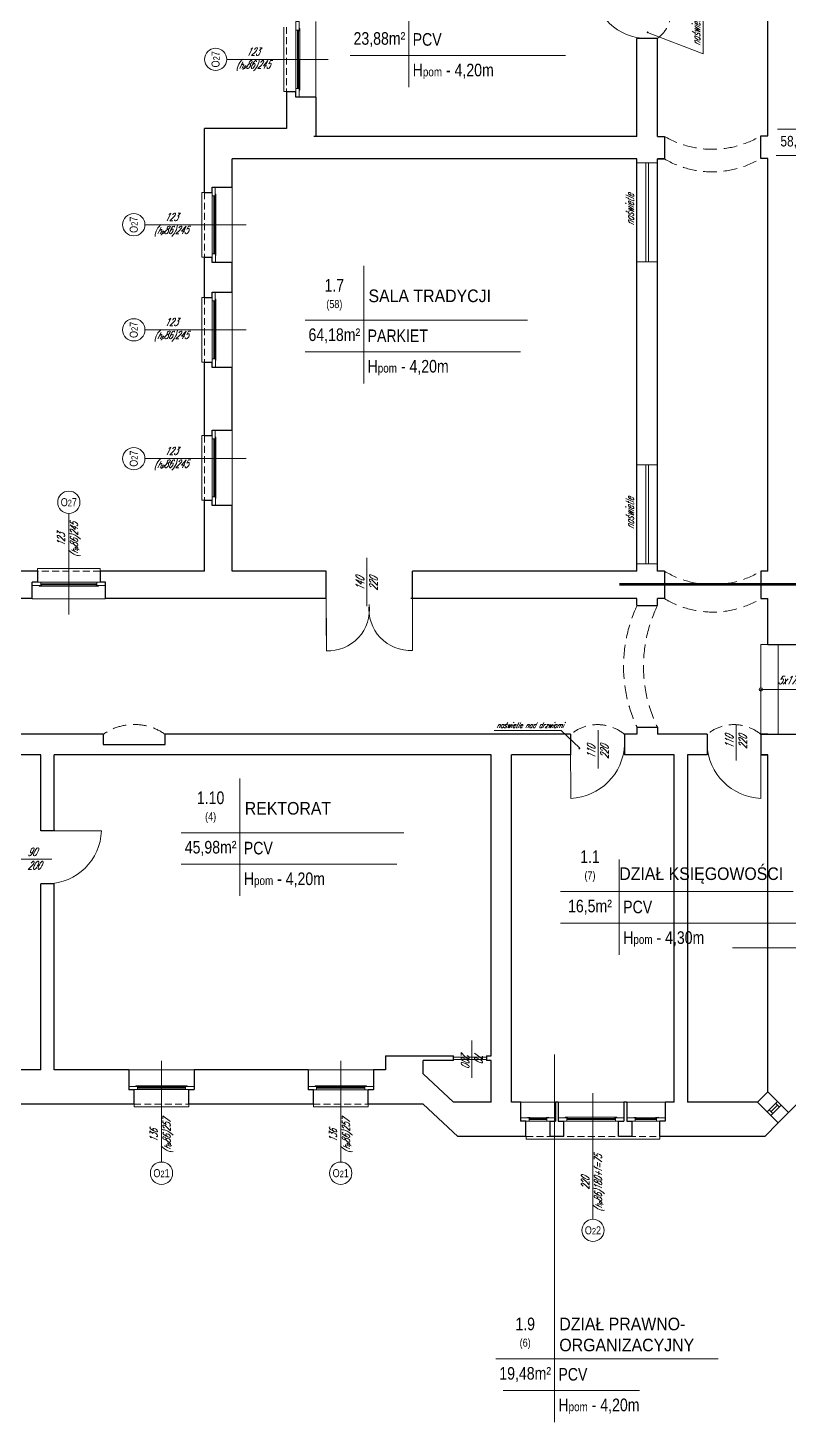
# Model space of a CAD drawing. Header units: millimetres. Extents: x -18485 to 40303, y -22087 to 35064.
# Drawn here: x 6187 to 7601, y 14693 to 17283 of the extents above; entities that cross this region are included whole.
import ezdxf

# ---------------------------------------------------------------- set-up
doc = ezdxf.new("R2010")
doc.units = ezdxf.units.MM
doc.linetypes.add('ACAD_ISO12W100', pattern=[21, 12, -3, 0, -3, 0, -3])
doc.linetypes.add('DASHED', pattern=[19.05, 12.7, -6.35])
for name, color, linetype, lineweight in [('01 parter - ściany', 2, 'Continuous', 25), ('03-01_okna', 5, 'Continuous', 15), ('03_drzwi', 1, 'Continuous', 0), ('04-1_widok', 251, 'Continuous', 5), ('04-2_nad', 251, 'DASHED', 5), ('05-03_opis', 10, 'Continuous', 5), ('inw03-02_schody', 6, 'Continuous', 5)]:
    doc.layers.add(name, color=color, linetype=linetype, lineweight=lineweight)
doc.styles.add('ariel', font='arial.ttf', dxfattribs={"width": 0.8})
doc.styles.add('ariel_wym', font='simplex.shx', dxfattribs={"width": 0.65, "oblique": 25})

msp = doc.modelspace()

# ---------------------------------------------------------------- hatches: boundary and pattern name
at = {"layer": '03_drzwi'}
h = msp.add_hatch(color=256, dxfattribs=at)
edge = h.paths.add_edge_path()
edge.add_arc((7338.1, 17274.3), 1.77, 0, 360)
h = msp.add_hatch(color=256, dxfattribs=at)
edge = h.paths.add_edge_path()
edge.add_arc((7211.3, 15944.1), 1.77, 0, 360)

# ---------------------------------------------------------------- linework, layer by layer
at = {"layer": '01 parter - ściany'}
for p, q in [((7561.3, 17082.1), (7561.3, 18040.1)), ((7318.3, 17081.1), (7318.3, 17263.1)), ((7356.3, 17263.1), (7318.3, 17263.1)), ((7356.3, 17081.1), (7356.3, 17263.1)), ((6667.3, 17164.1), (6667.3, 17095.5)), ((6667.3, 17164.1), (6685, 17164.1)), ((6685, 17154.1), (6685, 17164.1)), ((6722, 17154.1), (6685, 17154.1)), ((6722, 17154.1), (6722, 17081.1)), ((6667.3, 17095.5), (6515.3, 17095.5)), ((6515.3, 16976.9), (6515.3, 17095.5)), ((7318.3, 17081.1), (6718.3, 17081.1)), ((7356.2, 17081.1), (7369.2, 17081.1)), ((7356.2, 17081.1), (7369.2, 17081.1)), ((7369.2, 17081.1), (7369.2, 17039.1)), ((7548.3, 17040.1), (7548.3, 17082.1)), ((7548.3, 17082.1), (7561.3, 17082.1)), ((6566.3, 16986.9), (6566.3, 17039.1)), ((7318.3, 17039.1), (6566.3, 17039.1)), ((7318.3, 16273.5), (7318.3, 17039.1)), ((7369.2, 17039.1), (7356.2, 17039.1)), ((7356.2, 17039.1), (7369.2, 17039.1)), ((7356.3, 16273.5), (7356.3, 17039.1)), ((7561.3, 17040.1), (7548.3, 17040.1)), ((7561.3, 16273.5), (7561.3, 17040.1)), ((6529.3, 16986.9), (6566.3, 16986.9)), ((6529.3, 16976.9), (6529.3, 16986.9)), ((6515.3, 16976.9), (6529.3, 16976.9)), ((6515.3, 16781.7), (6515.3, 16856.9)), ((6515.3, 16856.9), (6529.3, 16856.9)), ((6529.3, 16846.9), (6529.3, 16856.9)), ((6566.3, 16846.9), (6529.3, 16846.9)), ((6566.3, 16791.7), (6566.3, 16846.9)), ((6515.3, 16781.7), (6529.3, 16781.7)), ((6529.3, 16791.7), (6566.3, 16791.7)), ((6529.3, 16781.7), (6529.3, 16791.7)), ((6515.3, 16525.3), (6515.3, 16661.7)), ((6515.3, 16661.7), (6529.3, 16661.7)), ((6529.3, 16651.7), (6529.3, 16661.7)), ((6566.3, 16651.7), (6529.3, 16651.7)), ((6566.3, 16535.3), (6566.3, 16651.7)), ((6515.3, 16525.3), (6529.3, 16525.3)), ((6529.3, 16535.3), (6566.3, 16535.3)), ((6529.3, 16525.3), (6529.3, 16535.3)), ((6515.3, 16273.5), (6515.3, 16405.3)), ((6515.3, 16405.3), (6529.3, 16405.3)), ((6529.3, 16395.3), (6529.3, 16405.3)), ((6566.3, 16395.3), (6529.3, 16395.3)), ((6566.3, 16273.5), (6566.3, 16395.3)), ((6205.3, 16273.5), (6074.3, 16273.5)), ((6205.3, 16273.5), (6205.3, 16252.9)), ((6515.3, 16273.5), (6321.3, 16273.5)), ((6321.3, 16273.5), (6321.3, 16252.9)), ((6741.3, 16273.5), (6566.3, 16273.5)), ((6741.3, 16222.5), (6741.3, 16273.5)), ((7318.3, 16273.5), (6901.4, 16273.5)), ((6901.4, 16222.5), (6901.4, 16273.5)), ((7369.3, 16273.5), (7356.3, 16273.5)), ((7369.3, 16273.5), (7369.3, 16222.5)), ((7548.5, 16273.5), (7548.5, 16222.5)), ((7561.3, 16273.5), (7548.5, 16273.5)), ((6195.3, 16222.5), (6195.3, 16252.9)), ((6205.3, 16252.9), (6195.3, 16252.9)), ((6331.3, 16252.9), (6321.3, 16252.9)), ((6331.3, 16222.5), (6331.3, 16252.9)), ((6195.3, 16222.5), (6159.2, 16222.5)), ((6718.3, 16222.5), (6331.3, 16222.5)), ((6741.3, 16222.5), (6718.3, 16222.5)), ((7318.3, 16222.5), (6898.3, 16222.5)), ((7318.3, 16209.5), (7318.3, 16222.5)), ((7369.3, 16222.5), (7356.3, 16222.5)), ((7356.3, 16209.5), (7356.3, 16222.5)), ((7548.5, 16222.5), (7561.5, 16222.5)), ((7561.5, 16137.5), (7561.5, 16222.5)), ((7318.3, 16209.5), (7356.3, 16209.5)), ((7561.5, 16137.5), (7561.5, 16198.5)), ((7561.5, 16137.5), (7663.8, 16137.5)), ((7318.3, 15983.5), (7318.3, 15970.5)), ((7318.3, 15983.5), (7356.3, 15983.5)), ((7356.3, 15983.5), (7356.3, 15970.5)), ((6327.2, 15970.5), (6159.2, 15970.5)), ((6327.2, 15970.5), (6327.2, 15951.5)), ((6327.2, 15951.5), (6442.2, 15951.5)), ((7195.1, 15970.5), (6442.2, 15970.5)), ((6442.2, 15951.5), (6442.2, 15970.5)), ((7195.1, 15970.5), (7195.1, 15932.5)), ((7318.3, 15970.5), (7295.1, 15970.5)), ((7295.1, 15970.5), (7295.1, 15932.5)), ((7448.3, 15970.5), (7356.3, 15970.5)), ((7448.3, 15970.5), (7448.3, 15932.5)), ((7561.3, 15970.5), (7548.3, 15970.5)), ((7548.3, 15970.5), (7663.8, 15970.5)), ((7548.3, 15970.5), (7548.3, 15932.5)), ((7548.3, 15970.5), (7548.3, 15932.5)), ((6211.3, 15932.5), (6111.2, 15932.5)), ((6211.3, 15791.5), (6211.3, 15932.5)), ((7047.3, 15932.5), (6236.3, 15932.5)), ((6236.3, 15791.5), (6236.3, 15932.5)), ((7047.3, 15373.4), (7047.3, 15932.5)), ((7195.1, 15932.5), (7085.3, 15932.5)), ((7085.3, 15287.5), (7085.3, 15932.5)), ((7387.3, 15932.5), (7295.1, 15932.5)), ((7387.3, 15287.5), (7387.3, 15932.5)), ((7448.3, 15932.5), (7412.3, 15932.5)), ((7412.3, 15932.5), (7412.3, 15287.5)), ((7561.3, 15932.5), (7548.3, 15932.5)), ((7548.3, 15932.5), (7561.3, 15932.5)), ((7561.3, 15306.7), (7561.3, 15932.5)), ((6236.3, 15791.5), (6211.3, 15791.5)), ((6236.3, 15792.8), (6236.3, 15791.5)), ((6211.3, 15347.5), (6211.3, 15692.8)), ((6236.3, 15692.8), (6211.3, 15692.8)), ((6236.3, 15347.5), (6236.3, 15692.8)), ((6851.3, 15373.4), (6921.2, 15373.4)), ((6851.3, 15373.4), (6851.3, 15347.5)), ((6921.2, 15373.4), (6977.3, 15373.4)), ((6977.3, 15364.4), (6921.2, 15364.4)), ((6921.2, 15339.8), (6921.2, 15364.4)), ((6977.3, 15364.4), (6977.3, 15373.4)), ((7038.8, 15373.4), (7038.8, 15364.4)), ((7038.8, 15373.4), (7047.3, 15373.4)), ((7047.3, 15364.4), (7038.8, 15364.4)), ((7047.3, 15287.5), (7047.3, 15364.4)), ((6211.3, 15347.5), (6159.1, 15347.5)), ((6374.6, 15347.5), (6236.3, 15347.5)), ((6374.6, 15347.5), (6374.6, 15310.5)), ((6707.4, 15347.5), (6496.3, 15347.5)), ((6496.3, 15347.5), (6496.3, 15310.6)), ((6707.4, 15347.5), (6707.4, 15310.5)), ((6851.3, 15347.5), (6829.1, 15347.5)), ((6829.1, 15347.5), (6829.1, 15310.6)), ((6977.3, 15287.5), (6921.2, 15339.8)), ((6384.5, 15310.5), (6374.6, 15310.5)), ((6384.5, 15283.5), (6384.5, 15310.5)), ((6486.3, 15283.5), (6486.3, 15310.5)), ((6496.2, 15310.5), (6486.3, 15310.5)), ((6717.4, 15310.5), (6707.4, 15310.5)), ((6717.4, 15283.5), (6717.4, 15310.5)), ((6819.1, 15283.5), (6819.1, 15310.5)), ((6829.1, 15310.5), (6819.1, 15310.5)), ((7561.4, 15306.7), (7586.3, 15281.8)), ((6384.5, 15283.5), (6149.1, 15283.5)), ((6717.4, 15283.5), (6486.3, 15283.5)), ((6921.2, 15283.5), (6819.1, 15283.5)), ((6985.6, 15223.5), (6921.2, 15283.5)), ((7047.3, 15287.5), (6977.3, 15287.5)), ((7102.7, 15287.5), (7085.3, 15287.5)), ((7102.2, 15287.5), (7102.2, 15252.1)), ((7172.2, 15287.5), (7167.1, 15287.5)), ((7167.1, 15287.5), (7167.1, 15252.2)), ((7172.2, 15287.5), (7172.2, 15252.2)), ((7299.2, 15287.5), (7294.1, 15287.5)), ((7294.1, 15287.5), (7294.1, 15252.2)), ((7299.2, 15287.5), (7299.2, 15252.2)), ((7387.3, 15287.5), (7370.4, 15287.5)), ((7370.4, 15287.4), (7370.4, 15252.2)), ((7542.1, 15287.5), (7412.3, 15287.5)), ((7542.1, 15287.5), (7567, 15262.5)), ((7599.8, 15268.2), (7586.3, 15281.7)), ((7599.8, 15268.2), (7615.1, 15283.5)), ((7112.1, 15252.1), (7102.2, 15252.1)), ((7112.1, 15223.5), (7112.1, 15252.1)), ((7157.2, 15223.6), (7157.2, 15252.2)), ((7157.2, 15252.2), (7167.1, 15252.2)), ((7172.2, 15252.1), (7182.2, 15252.1)), ((7182.2, 15223.6), (7182.2, 15252.2)), ((7284.2, 15223.6), (7284.2, 15252.2)), ((7284.2, 15252.2), (7294.1, 15252.2)), ((7299.2, 15252.1), (7309.2, 15252.1)), ((7309.2, 15223.6), (7309.2, 15252.2)), ((7360.4, 15223.6), (7360.4, 15252.1)), ((7370.4, 15252.1), (7360.4, 15252.1)), ((7580.6, 15248.9), (7567, 15262.5)), ((7555.4, 15223.7), (7580.6, 15248.9)), ((7112.1, 15223.6), (6985.6, 15223.5)), ((7182.2, 15223.6), (7157.2, 15223.6)), ((7309.2, 15223.6), (7284.2, 15223.6)), ((7555.4, 15223.7), (7360.4, 15223.6))]:
    msp.add_line(p, q, dxfattribs=at)
at = {"layer": '03-01_okna', "linetype": 'Continuous', "lineweight": 0}
for p, q in [((6662.3, 17284.1), (6662.3, 17164.1)), ((6685.1, 17170.1), (6685, 17278.1)), ((6688, 17278.1), (6688.1, 17170.1)), ((6692, 17277.1), (6688, 17277.1)), ((6689.5, 17277.1), (6689.6, 17171.1)), ((6690, 17277.1), (6690.1, 17171.1)), ((6692.1, 17171.1), (6688.1, 17171.1)), ((6667.3, 17164.1), (6662.3, 17164.1)), ((7318.3, 17032.1), (7356.3, 17032.1)), ((7334.6, 17032.1), (7334.6, 16848.1)), ((7339.4, 17032.1), (7339.4, 16848.1)), ((6510.3, 16976.9), (6510.3, 16856.9)), ((6515.3, 16976.9), (6510.3, 16976.9)), ((6529.4, 16862.9), (6529.3, 16970.9)), ((6532.3, 16970.9), (6532.4, 16862.9)), ((6536.3, 16969.9), (6532.3, 16969.9)), ((6533.8, 16969.9), (6533.9, 16863.9)), ((6534.3, 16969.9), (6534.4, 16863.9)), ((6536.4, 16863.9), (6532.4, 16863.9)), ((6515.3, 16856.9), (6510.3, 16856.9)), ((7318.3, 16848.1), (7356.3, 16848.1)), ((6510.3, 16781.7), (6510.3, 16661.7)), ((6515.3, 16781.7), (6510.3, 16781.7)), ((6529.4, 16667.7), (6529.3, 16775.7)), ((6532.3, 16775.7), (6532.4, 16667.7)), ((6536.3, 16774.7), (6532.3, 16774.7)), ((6533.8, 16774.7), (6533.9, 16668.7)), ((6534.3, 16774.7), (6534.4, 16668.7)), ((6515.3, 16661.7), (6510.3, 16661.7)), ((6536.4, 16668.7), (6532.4, 16668.7)), ((6510.3, 16525.3), (6510.3, 16405.3)), ((6515.3, 16525.3), (6510.3, 16525.3)), ((6529.4, 16411.3), (6529.3, 16519.3)), ((6532.3, 16519.3), (6532.4, 16411.3)), ((6536.3, 16518.3), (6532.3, 16518.3)), ((6533.8, 16518.3), (6533.9, 16412.3)), ((6534.3, 16518.3), (6534.4, 16412.3)), ((7318.3, 16471.1), (7356.3, 16471.1)), ((7334.6, 16471.1), (7334.6, 16287.1)), ((7339.4, 16471.1), (7339.4, 16287.1)), ((6515.3, 16405.3), (6510.3, 16405.3)), ((6536.4, 16412.3), (6532.4, 16412.3)), ((6205.3, 16273.4), (6205.3, 16278.4)), ((6321.3, 16278.4), (6205.3, 16278.4)), ((6321.3, 16273.4), (6321.3, 16278.4)), ((7318.3, 16287.1), (7356.3, 16287.1)), ((6211.3, 16252.9), (6315.3, 16252.8)), ((6315.3, 16249.8), (6211.3, 16249.9)), ((6212.3, 16245.9), (6212.3, 16249.9)), ((6314.3, 16248.3), (6212.3, 16248.4)), ((6314.3, 16247.8), (6212.3, 16247.9)), ((6314.3, 16245.8), (6314.3, 16249.8)), ((6390.6, 15313.6), (6480.2, 15313.6)), ((6480.2, 15310.6), (6390.6, 15310.6)), ((6391.6, 15317.6), (6391.6, 15313.6)), ((6391.6, 15315.6), (6479.2, 15315.6)), ((6391.6, 15315.1), (6479.2, 15315.1)), ((6479.2, 15317.6), (6479.2, 15313.6)), ((6723.4, 15313.5), (6813.1, 15313.5)), ((6813.1, 15310.5), (6723.4, 15310.5)), ((6724.4, 15317.5), (6724.4, 15313.5)), ((6724.4, 15315.5), (6812.1, 15315.5)), ((6724.4, 15315), (6812.1, 15315)), ((6812.1, 15317.5), (6812.1, 15313.5)), ((6384.5, 15283.5), (6384.5, 15278.5)), ((6384.5, 15278.5), (6486.3, 15278.5)), ((6486.3, 15283.5), (6486.3, 15278.5)), ((6717.4, 15283.5), (6717.4, 15278.5)), ((6717.4, 15278.5), (6819.1, 15278.5)), ((6819.1, 15283.5), (6819.1, 15278.5)), ((7118.2, 15255.1), (7151.1, 15255.2)), ((7151.1, 15252.2), (7118.2, 15252.1)), ((7119.2, 15259.1), (7119.2, 15255.1)), ((7119.2, 15257.1), (7150.1, 15257.2)), ((7119.2, 15256.6), (7150.1, 15256.7)), ((7150.1, 15259.2), (7150.1, 15255.2)), ((7188.2, 15255.2), (7278.1, 15255.2)), ((7278.1, 15252.2), (7188.2, 15252.2)), ((7189.2, 15259.2), (7189.2, 15255.2)), ((7189.2, 15257.2), (7277.1, 15257.2)), ((7189.2, 15256.7), (7277.1, 15256.7)), ((7277.1, 15259.2), (7277.1, 15255.2)), ((7315.2, 15255.1), (7354.4, 15255.2)), ((7354.4, 15252.2), (7315.2, 15252.1)), ((7316.2, 15259.1), (7316.2, 15255.1)), ((7316.2, 15257.1), (7353.4, 15257.2)), ((7316.2, 15256.6), (7353.4, 15256.7)), ((7353.4, 15259.2), (7353.4, 15255.2)), ((7112.7, 15223.5), (7112.7, 15218.5)), ((7112.7, 15218.5), (7360.4, 15218.6)), ((7360.4, 15223.6), (7360.4, 15218.6))]:
    msp.add_line(p, q, dxfattribs=at)
at = {"layer": '03-01_okna', "linetype": 'DASHED'}
for p, q in [((6667.3, 17284.1), (6667.3, 17164.1)), ((6515.3, 16976.9), (6515.3, 16856.9)), ((6515.3, 16781.7), (6515.3, 16661.7)), ((6515.3, 16525.3), (6515.3, 16405.3)), ((6321.3, 16273.4), (6205.3, 16273.4)), ((6384.5, 15283.5), (6486.3, 15283.5)), ((6717.4, 15283.5), (6819.1, 15283.5)), ((7112.7, 15223.5), (7360.4, 15223.6))]:
    msp.add_line(p, q, dxfattribs=at)
at = {"layer": '03-01_okna'}
for p, q in [((7542.1, 15287.5), (7561.3, 15306.7)), ((7579.2, 15288.8), (7560, 15269.6)), ((7586.3, 15281.8), (7567.1, 15262.5)), ((7579.2, 15281.7), (7567.1, 15269.6)), ((7582.8, 15278.2), (7575.7, 15285.3)), ((7570.5, 15266.1), (7563.5, 15273.2)), ((7580.6, 15248.9), (7599.8, 15268.2))]:
    msp.add_line(p, q, dxfattribs=at)
at = {"layer": '03-01_okna', "linetype": 'Continuous', "lineweight": 0}
for points in [[(6691, 17278.1), (6691, 17294.1), (6685, 17294.1), (6685, 17278.1)], [(6691.1, 17154.1), (6691.1, 17170.1), (6685.1, 17170.1), (6685.1, 17154.1)], [(6535.3, 16970.9), (6535.3, 16986.9), (6529.3, 16986.9), (6529.3, 16970.9)], [(6535.4, 16846.9), (6535.4, 16862.9), (6529.4, 16862.9), (6529.4, 16846.9)], [(6535.3, 16775.7), (6535.3, 16791.7), (6529.3, 16791.7), (6529.3, 16775.7)], [(6535.4, 16651.7), (6535.4, 16667.7), (6529.4, 16667.7), (6529.4, 16651.7)], [(6535.3, 16519.3), (6535.3, 16535.3), (6529.3, 16535.3), (6529.3, 16519.3)], [(6535.4, 16395.3), (6535.4, 16411.3), (6529.4, 16411.3), (6529.4, 16395.3)], [(6195.3, 16246.9), (6211.3, 16246.9), (6211.3, 16252.9), (6195.3, 16252.9)], [(6315.3, 16246.8), (6331.3, 16246.8), (6331.3, 16252.8), (6315.3, 16252.8)], [(6390.6, 15316.6), (6374.6, 15316.6), (6374.6, 15310.6), (6390.6, 15310.6)], [(6496.2, 15316.6), (6480.2, 15316.6), (6480.2, 15310.6), (6496.2, 15310.6)], [(6723.4, 15316.5), (6707.4, 15316.5), (6707.4, 15310.5), (6723.4, 15310.5)], [(6829.1, 15316.5), (6813.1, 15316.5), (6813.1, 15310.5), (6829.1, 15310.5)], [(7118.2, 15258.1), (7102.2, 15258.1), (7102.2, 15252.1), (7118.2, 15252.1)], [(7167.1, 15258.2), (7151.1, 15258.2), (7151.1, 15252.2), (7167.1, 15252.2)], [(7188.2, 15258.2), (7172.2, 15258.2), (7172.2, 15252.2), (7188.2, 15252.2)], [(7294.1, 15258.2), (7278.1, 15258.2), (7278.1, 15252.2), (7294.1, 15252.2)], [(7315.2, 15258.1), (7299.2, 15258.1), (7299.2, 15252.1), (7315.2, 15252.1)], [(7370.4, 15258.2), (7354.4, 15258.2), (7354.4, 15252.2), (7370.4, 15252.2)]]:
    msp.add_lwpolyline(points, close=True, dxfattribs=at)
for points in [[(6691, 17281.1), (6692, 17281.1), (6692.1, 17167.1), (6691.1, 17167.1)], [(6535.3, 16973.9), (6536.3, 16973.9), (6536.4, 16859.9), (6535.4, 16859.9)], [(6535.3, 16778.7), (6536.3, 16778.7), (6536.4, 16664.7), (6535.4, 16664.7)], [(6535.3, 16522.3), (6536.3, 16522.3), (6536.4, 16408.3), (6535.4, 16408.3)], [(6318.3, 16246.8), (6318.3, 16245.8), (6208.3, 16245.9), (6208.3, 16246.9)], [(6387.6, 15316.6), (6387.6, 15317.6), (6483.2, 15317.6), (6483.2, 15316.6)], [(6720.4, 15316.5), (6720.4, 15317.5), (6816.1, 15317.5), (6816.1, 15316.5)], [(7115.2, 15258.1), (7115.2, 15259.1), (7154.1, 15259.2), (7154.1, 15258.2)], [(7185.2, 15258.2), (7185.2, 15259.2), (7281.1, 15259.2), (7281.1, 15258.2)], [(7312.2, 15258.1), (7312.2, 15259.1), (7357.4, 15259.2), (7357.4, 15258.2)]]:
    msp.add_lwpolyline(points, dxfattribs=at)
at = {"layer": '03_drzwi'}
for p, q in [((7441.3, 17427.6), (7441.3, 17234.1)), ((7441.3, 17234.1), (7337.8, 17274.1)), ((6816.4, 16298.5), (6816.5, 16208.5)), ((6741.4, 16154), (6741.3, 16254)), ((6742, 16125.6), (6741.3, 16248)), ((6901.5, 16126.4), (6901.4, 16248)), ((7052.8, 15977.6), (7177.4, 15977.6)), ((7211.5, 15945.4), (7177.4, 15977.6)), ((7246.5, 15906.9), (7246.4, 15978.3)), ((7502.7, 15921.7), (7502.7, 15988.4)), ((7195.2, 15851.5), (7195.1, 15951.5)), ((7548.3, 15851.5), (7548.3, 15951.5)), ((6323.8, 15791.4), (6223.8, 15791.5)), ((6163, 15738.4), (6231.8, 15738.4)), ((7011.5, 15401.7), (7011.5, 15332.8)), ((6977.3, 15366.7), (6977.3, 15371.2)), ((6977.3, 15371.2), (7038.8, 15371.2)), ((7038.8, 15366.7), (6977.3, 15366.7)), ((7038.8, 15371.2), (7038.8, 15366.7))]:
    msp.add_line(p, q, dxfattribs=at)
for centre, radius, start, end in [((7336.1, 17361.9), 98.8, 181.0473, 270.7191), ((6744.9, 16202.3), 76.7, 267.4016, 6.8192), ((6897.2, 16202.9), 76.6, 173.6376, 273.2121), ((7190.9, 15955.7), 104.3, 272.3589, 357.6786), ((7552.6, 15955.7), 104.3, 182.3214, 267.6411), ((6221.9, 15794.7), 102, 271.0687, 358.1598)]:
    msp.add_arc(centre, radius, start, end, dxfattribs=at)
at = {"layer": '04-1_widok'}
for p, q in [((6722, 17154), (6722, 17294.1)), ((6566.3, 16846.9), (6566.3, 16986.9)), ((6566.3, 16651.7), (6566.3, 16791.7)), ((6566.3, 16395.3), (6566.3, 16535.3)), ((6195.3, 16222.4), (6331.3, 16222.4)), ((6496.3, 15347.5), (6374.6, 15347.5)), ((6829.1, 15347.5), (6707.4, 15347.5)), ((7370.4, 15287.5), (7102.7, 15287.5))]:
    msp.add_line(p, q, dxfattribs=at)
at = {"layer": '04-2_nad', "ltscale": 2}
for centre, radius, start, end in [((7321.8, 17311.6), 59.5, 305.4385, 54.5493), ((7458.1, 17232.5), 175.5, 239.6223, 300.962), ((7458, 17190.7), 175.6, 239.6385, 300.9454), ((7458.8, 16421.2), 172.7, 238.7868, 301.2132), ((7458.8, 16370.2), 172.7, 238.7868, 301.2132), ((7561.2, 16096.5), 267.9, 155.0503, 204.9497), ((7588.2, 16096.5), 257.9, 154.0151, 205.9849), ((6384.7, 15889.5), 99.3, 54.6134, 125.3866), ((7245.1, 15910.3), 78.2, 50.2815, 129.7185), ((7498.3, 15910.3), 78.2, 50.2815, 129.7185)]:
    msp.add_arc(centre, radius, start, end, dxfattribs=at)
at = {"layer": '05-03_opis'}
for p, q in [((6894.5, 17390.7), (6894.5, 17172.3)), ((6785.6, 17231.2), (7185.5, 17231.2)), ((7579.2, 17094.7), (9005.2, 17094.7)), ((7576.7, 17045.5), (7908.5, 17045.5)), ((6810.8, 16840.5), (6810.8, 16622.1)), ((6701.9, 16739.4), (7114.9, 16739.4)), ((6701.9, 16681), (7101.8, 16681)), ((6581, 15888.7), (6581, 15670.3)), ((6472.1, 15787.6), (6885.1, 15787.6)), ((6472.1, 15729.2), (6872.1, 15729.2)), ((7285.4, 15737.8), (7285.4, 15561.1)), ((7176.5, 15678.3), (7608.2, 15678.3)), ((7176.5, 15620), (7826.6, 15620)), ((7495.4, 15573.8), (8160.7, 15573.8)), ((7165.1, 15375.6), (7165.1, 14693.1)), ((7056.2, 14810.4), (7469.2, 14810.4)), ((7069.5, 14752), (7323.2, 14752))]:
    msp.add_line(p, q, dxfattribs=at)
at = {"layer": '05-03_opis', "lineweight": 0}
for p, q in [((6744.6, 17224.1), (6556.5, 17224.1)), ((6592.6, 16916.9), (6404.5, 16916.9)), ((6592.6, 16721.7), (6404.5, 16721.7)), ((6592.6, 16482.5), (6404.5, 16482.5)), ((6263.3, 16192.8), (6263.3, 16380.8)), ((6435.4, 15364.1), (6435.4, 15176.1)), ((6768.2, 15364.1), (6768.2, 15176.1)), ((7236.5, 15304.2), (7236.5, 15069.9))]:
    msp.add_line(p, q, dxfattribs=at)
at = {"layer": '05-03_opis', "linetype": 'ACAD_ISO12W100', "ltscale": 5, "const_width": 5}
msp.add_lwpolyline([(7285.4, 16248.9), (7623.3, 16248.9)], dxfattribs=at)
at = {"layer": '05-03_opis', "lineweight": 0}
for centre in [(6535.9, 17224.1), (6383.9, 16916.9), (6383.9, 16721.7), (6383.9, 16482.5), (6263.3, 16401.5), (6435.4, 15155.4), (6768.2, 15155.4), (7236.5, 15049.2)]:
    msp.add_circle(centre, 20.7, dxfattribs=at)
at = {"layer": 'inw03-02_schody'}
for p, q in [((7548.3, 16137.4), (7561.5, 16137.5)), ((7548.3, 15970.5), (7548.3, 16137.4)), ((7580.3, 15970.5), (7580.3, 16137.5)), ((7548.3, 16053.9), (7676.3, 16053.9))]:
    msp.add_line(p, q, dxfattribs=at)
msp.add_circle((7548.3, 16053.9), 3, dxfattribs=at)

# ---------------------------------------------------------------- texts
at = {"layer": '03_drzwi', "char_height": 15, "style": 'ariel_wym'}
for s, insert, width, attachment_point, rotation in [('naświetle nad drzwiami', (7420.8, 17249.4), 201.012, 1, 90), ('naświetle ', (7297.3, 16915.7), 131.796, 1, 90), ('naświetle ', (7297.3, 16351.8), 131.796, 1, 90), ('140\\P220', (6796.4, 16237.5), 160.59, 1, 90), ('110\\P220', (7225.5, 15925.2), 160.59, 1, 89.9915), ('110\\P220', (7482.2, 15943.6), 160.59, 1, 89.9915), ('90\\P200', (6186.6, 15759.7), 160.59, 1, 359.9915), ('70\\P200', (6991.6, 15381), 160.59, 7, 270.0085)]:
    msp.add_mtext(s, dxfattribs=dict(at, insert=insert, width=width, attachment_point=attachment_point, rotation=rotation))
at = {"layer": '03_drzwi', "insert": (7057.3, 15992.3), "char_height": 10, "width": 131.796, "attachment_point": 1, "style": 'ariel_wym'}
msp.add_mtext('naświetle nad drzwiami', dxfattribs=at)
at = {"layer": '05-03_opis', "style": 'ariel'}
for s, insert, char_height, width, attachment_point in [('{\\fArial|b0|i0|c238|p34;23,88m²}', (6840, 17260.7), 23.423, 108.913, 5), (' PCV', (6894.5, 17260.9), 23.42, 322.789, 4), ('{\\fArial|b0|i0|c238|p34; H\\H0.7x;pom\\H1.429x; - 4,20m}', (6894.5, 17201.8), 23.423, 322.789, 4), ('58,98m²', (7625.1, 17070.3), 19.73, 91.748, 5), ('{\\fArial|b0|i0|c238|p34;1.7\\P\\H0.6404x;(58)}', (6756.3, 16786.9), 23.423, 108.913, 5), ('{\\fArial|b0|i0|c238|p34;\\W0.9;SALA TRADYCJI}', (6819.7, 16784.7), 23.423, 356.637, 4), ('{\\fArial|b0|i0|c238|p34;64,18m²}', (6756.3, 16710.5), 23.423, 108.913, 5), (' PARKIET', (6810.8, 16710.7), 23.42, 322.789, 4), ('{\\fArial|b0|i0|c238|p34; H\\H0.7x;pom\\H1.429x; - 4,20m}', (6810.8, 16651.6), 23.423, 322.789, 4), ('{\\fArial|b0|i0|c238|p34;1.10\\P\\H0.6404x;(4)}', (6526.6, 15835.1), 23.423, 108.913, 5), ('{\\fArial|b0|i0|c238|p34;\\W0.9;REKTORAT}', (6590, 15832.9), 23.423, 356.637, 4), ('{\\fArial|b0|i0|c238|p34;45,98m²}', (6526.6, 15758.7), 23.423, 108.913, 5), (' PCV', (6581, 15759), 23.42, 322.789, 4), ('1.1\\P{\\H0.6404x;(7)}', (7231, 15725.8), 23.423, 108.913, 5), ('{\\W0.9;DZIAŁ KSIĘGOWOŚCI}', (7285.4, 15708.1), 23.423, 356.637, 4), ('{\\fArial|b0|i0|c238|p34; H\\H0.7x;pom\\H1.429x; - 4,20m}', (6581, 15699.8), 23.423, 322.789, 4), ('16,5m²', (7231, 15649.4), 23.42, 108.913, 5), (' PCV', (7285.4, 15649.7), 23.42, 322.789, 4), (' H{\\H0.7x;pom\\H1.429x; - 4,30m}', (7285.4, 15590.5), 23.423, 322.789, 4), ('{\\fArial|b0|i0|c238|p34;1.9\\P\\H0.6404x;(6)}', (7110.7, 14857.9), 23.423, 108.913, 5), ('{\\fArial|b0|i0|c238|p34;\\W0.9;DZIAŁ PRAWNO-\\PORGANIZACYJNY}', (7174.1, 14855.7), 23.423, 356.637, 4), ('{\\fArial|b0|i0|c238|p34;19,48m²}', (7110.7, 14781.5), 23.423, 108.913, 5), (' PCV', (7165.1, 14781.7), 23.42, 322.789, 4), ('{\\fArial|b0|i0|c238|p34; H\\H0.7x;pom\\H1.429x; - 4,20m}', (7165.1, 14722.6), 23.423, 322.789, 4)]:
    msp.add_mtext(s, dxfattribs=dict(at, insert=insert, char_height=char_height, width=width, attachment_point=attachment_point))
at = {"layer": '05-03_opis', "lineweight": 0, "attachment_point": 5}
for s, insert, char_height, width, style in [('123\\P({\\H0.8333x;h\\H0.6x;p}86)245', (6605.4, 17224.1), 14.4, 62.661, 'ariel_wym'), ('123\\P({\\H0.8333x;h\\H0.6x;p}86)245', (6453.4, 16916.9), 14.4, 62.661, 'ariel_wym'), ('123\\P({\\H0.8333x;h\\H0.6x;p}86)245', (6453.4, 16721.7), 14.4, 62.661, 'ariel_wym'), ('123\\P({\\H0.8333x;h\\H0.6x;p}86)245', (6453.4, 16482.5), 14.4, 62.661, 'ariel_wym'), ('O{\\H0.8x;2}7', (6263.3, 16401.5), 15, 75.194, 'ariel'), ('5x17x30', (7608, 16071.2), 15, 55, 'ariel_wym'), ('O{\\H0.8x;2}1', (6435.4, 15155.4), 15, 75.194, 'ariel'), ('O{\\H0.8x;2}1', (6768.2, 15155.4), 15, 75.194, 'ariel'), ('O{\\H0.8x;2}2', (7236.5, 15049.2), 15, 75.194, 'ariel')]:
    msp.add_mtext(s, dxfattribs=dict(at, insert=insert, char_height=char_height, width=width, style=style))
at = {"layer": '05-03_opis', "lineweight": 0, "attachment_point": 5, "rotation": 90}
for s, insert, char_height, width, style in [('O{\\H0.8x;2}7', (6535.9, 17224.1), 15, 75.194, 'ariel'), ('O{\\H0.8x;2}7', (6383.9, 16916.9), 15, 75.194, 'ariel'), ('O{\\H0.8x;2}7', (6383.9, 16721.7), 15, 75.194, 'ariel'), ('O{\\H0.8x;2}7', (6383.9, 16482.5), 15, 75.194, 'ariel'), ('123\\P({\\H0.8333x;h\\H0.6x;p}86)245', (6263.3, 16331.9), 14.4, 62.661, 'ariel_wym'), ('136\\P({\\H0.8333x;h\\H0.6x;p}86)257', (6435.4, 15225), 14.4, 62.661, 'ariel_wym'), ('136\\P({\\H0.8333x;h\\H0.6x;p}86)257', (6768.2, 15225), 14.4, 62.661, 'ariel_wym'), ('220\\P({\\H0.8333x;h\\H0.6x;p}86)180+f=75', (7236.5, 15136.9), 14.4, 118.99, 'ariel_wym')]:
    msp.add_mtext(s, dxfattribs=dict(at, insert=insert, char_height=char_height, width=width, style=style))

doc.saveas('drawing.dxf')
